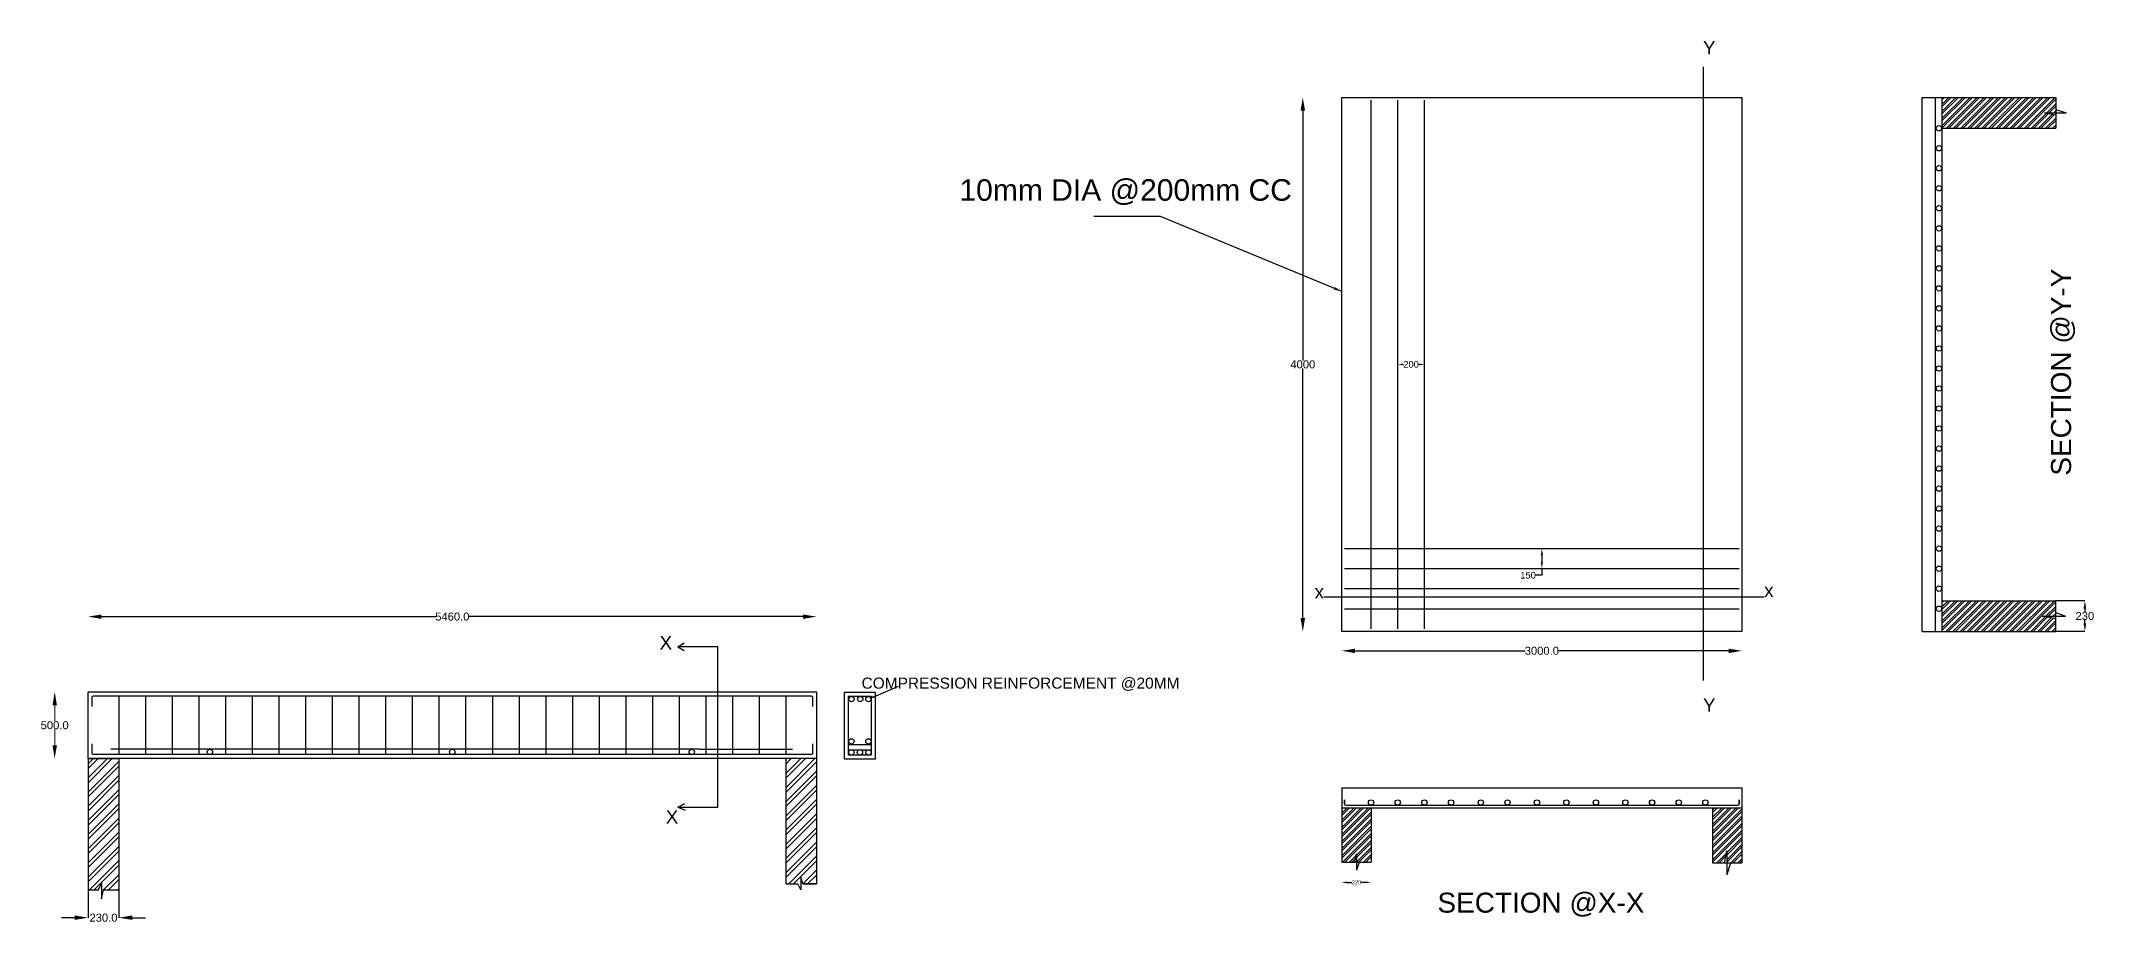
# Model space of a CAD drawing. Header units: millimetres. Extents: x -15359 to 171203, y -161916 to 32466.
# Drawn here: x 95826 to 111216, y 17482 to 24089 of the extents above; entities that cross this region are included whole.
import ezdxf
from ezdxf import colors
from ezdxf.entities.mleader import LeaderData, LeaderLine
from ezdxf.math import Vec2, Vec3

# ---------------------------------------------------------------- set-up
doc = ezdxf.new("R2010")
doc.units = ezdxf.units.MM
doc.header["$MEASUREMENT"] = 0
doc.styles.get("Standard").update_dxf_attribs({"font": 'Arial.ttf'})
doc.dimstyles.get("Standard").update_dxf_attribs({"dimtxt": 0.18, "dimasz": 0.18, "dimexe": 0.18, "dimexo": 0.0625, "dimgap": 0.09, "dimtad": 0, "dimtih": 1, "dimtoh": 1, "dimzin": 0, "dimdsep": 46, "dimtxsty": 'Standard', "dimcen": 0.09, "dimadec": 0, "dimazin": 0, "dimtfac": 1, "dimtofl": 0, "dimtmove": 0, "dimatfit": 3, "dimfxl": 0, "dimtolj": 1, "dimtzin": 0, "dimarcsym": 0})

# ---------------------------------------------------------------- blocks, each defined once
blk = doc.blocks.new('*D128')
at = {"color": 0, "lineweight": -2}
for p, q in [((105577, 19521), (105577, 19520)), ((105677, 19521), (106952, 19521)), ((108477, 19521), (107201, 19521)), ((108577, 19521), (108577, 19521))]:
    blk.add_line(p, q, dxfattribs=at)
at = {"color": 0}
for points in [[(105677, 19537), (105677, 19504), (105577, 19521)], [(108477, 19537), (108477, 19504), (108577, 19521)]]:
    blk.add_solid(points, dxfattribs=at)
at = {"layer": 'Defpoints', "color": 0}
for p in [(105577, 19521), (108577, 19521), (108577, 19521)]:
    blk.add_point(p, dxfattribs=at)
at = {"color": 0, "insert": (107077, 19521), "char_height": 60, "attachment_point": 5}
blk.add_mtext('\\A1;3000.0', dxfattribs=at)
blk = doc.blocks.new('*D129')
at = {"color": 0, "lineweight": -2}
for p, q in [((105285, 23667), (105285, 23667)), ((105285, 19667), (105285, 19667))]:
    blk.add_line(p, q, dxfattribs=at)
at = {"color": 0, "lineweight": -3}
for p, q in [((105285, 23567), (105285, 21697)), ((105285, 19767), (105285, 21636))]:
    blk.add_line(p, q, dxfattribs=at)
at = {"color": 0}
for points in [[(105268, 23567), (105302, 23567), (105285, 23667)], [(105268, 19767), (105302, 19767), (105285, 19667)]]:
    blk.add_solid(points, dxfattribs=at)
at = {"layer": 'Defpoints', "color": 0}
for p in [(105285, 23667), (105285, 19667), (105285, 19667)]:
    blk.add_point(p, dxfattribs=at)
at = {"color": 0, "insert": (105285, 21667), "char_height": 60, "attachment_point": 5}
blk.add_mtext('\\A1;4000', dxfattribs=at)
blk = doc.blocks.new('*D130')
at = {"color": 0, "lineweight": -2}
for p, q in [((96279, 19777), (98785, 19777)), ((101539, 19777), (99034, 19777))]:
    blk.add_line(p, q, dxfattribs=at)
at = {"color": 0}
for points in [[(96279, 19793), (96279, 19760), (96179, 19777)], [(101539, 19793), (101539, 19760), (101639, 19777)]]:
    blk.add_solid(points, dxfattribs=at)
at = {"layer": 'Defpoints', "color": 0}
for p in [(96179, 19777), (101639, 19777), (101639, 19777)]:
    blk.add_point(p, dxfattribs=at)
at = {"color": 0, "insert": (98909, 19777), "char_height": 60, "attachment_point": 5}
blk.add_mtext('\\A1;5460.0', dxfattribs=at)
blk = doc.blocks.new('*D131')
at = {"color": 0, "lineweight": -2}
for p, q in [((95928, 19213), (95928, 19213)), ((95928, 18713), (95928, 18713))]:
    blk.add_line(p, q, dxfattribs=at)
at = {"color": 0, "lineweight": 15}
for p, q in [((95928, 19113), (95928, 18994)), ((95928, 18813), (95928, 18932))]:
    blk.add_line(p, q, dxfattribs=at)
at = {"color": 0}
for points in [[(95912, 19113), (95945, 19113), (95928, 19213)], [(95912, 18813), (95945, 18813), (95928, 18713)]]:
    blk.add_solid(points, dxfattribs=at)
at = {"layer": 'Defpoints', "color": 0}
for p in [(95928, 19213), (95928, 18713), (95928, 18713)]:
    blk.add_point(p, dxfattribs=at)
at = {"color": 0, "insert": (95928, 18963), "char_height": 60, "attachment_point": 5}
blk.add_mtext('\\A1;500.0', dxfattribs=at)
blk = doc.blocks.new('*D171')
at = {"color": 0, "lineweight": -2}
for p, q in [((96179, 17730), (96179, 17521)), ((96409, 17730), (96409, 17521)), ((96079, 17521), (95979, 17521)), ((96509, 17521), (96609, 17521))]:
    blk.add_line(p, q, dxfattribs=at)
at = {"color": 0}
for points in [[(96079, 17538), (96079, 17505), (96179, 17521)], [(96509, 17538), (96509, 17505), (96409, 17521)]]:
    blk.add_solid(points, dxfattribs=at)
at = {"layer": 'Defpoints', "color": 0}
for p in [(96179, 17730), (96409, 17730), (96409, 17521)]:
    blk.add_point(p, dxfattribs=at)
at = {"color": 0, "insert": (96294, 17521), "char_height": 60, "attachment_point": 5}
blk.add_mtext('\\A1;230.0', dxfattribs=at)
blk = doc.blocks.new('*D172')
at = {"color": 0, "lineweight": -2}
for p, q in [((110929, 19897), (111148, 19897)), ((111148, 19837), (111148, 19812)), ((111148, 19727), (111148, 19751)), ((110929, 19667), (111148, 19667))]:
    blk.add_line(p, q, dxfattribs=at)
at = {"color": 0}
for points in [[(111138, 19837), (111158, 19837), (111148, 19897)], [(111138, 19727), (111158, 19727), (111148, 19667)]]:
    blk.add_solid(points, dxfattribs=at)
at = {"layer": 'Defpoints', "color": 0}
for p in [(110929, 19897), (110929, 19667), (111148, 19667)]:
    blk.add_point(p, dxfattribs=at)
at = {"color": 0, "insert": (111148, 19782), "char_height": 60, "attachment_point": 5}
blk.add_mtext('\\A1;230', dxfattribs=at)
blk = doc.blocks.new('*D173')
at = {"color": 0, "lineweight": -2}
for p, q in [((105997, 20287), (105997, 21667)), ((106037, 21667), (106041, 21667)), ((106157, 21667), (106153, 21667)), ((106197, 20287), (106197, 21667))]:
    blk.add_line(p, q, dxfattribs=at)
at = {"color": 0}
for points in [[(106037, 21673), (106037, 21660), (105997, 21667)], [(106157, 21673), (106157, 21660), (106197, 21667)]]:
    blk.add_solid(points, dxfattribs=at)
at = {"layer": 'Defpoints', "color": 0}
for p in [(106197, 21667), (105997, 20287), (106197, 20287)]:
    blk.add_point(p, dxfattribs=at)
at = {"color": 0, "insert": (106097, 21667), "char_height": 50, "attachment_point": 5}
blk.add_mtext('\\A1;200', dxfattribs=at)
blk = doc.blocks.new('*D174')
at = {"color": 0, "lineweight": -2}
for p, q in [((106197, 20287), (107077, 20287)), ((107077, 20237), (107077, 20187)), ((106197, 20137), (107077, 20137)), ((107077, 20087), (107027, 20087)), ((107077, 20137), (107077, 20087))]:
    blk.add_line(p, q, dxfattribs=at)
at = {"color": 0}
for points in [[(107069, 20237), (107085, 20237), (107077, 20287)], [(107069, 20187), (107085, 20187), (107077, 20137)]]:
    blk.add_solid(points, dxfattribs=at)
at = {"layer": 'Defpoints', "color": 0}
for p in [(106197, 20287), (106197, 20137), (107077, 20137)]:
    blk.add_point(p, dxfattribs=at)
at = {"color": 0, "insert": (106974, 20087), "char_height": 50, "attachment_point": 5}
blk.add_mtext('\\A1;150', dxfattribs=at)
blk = doc.blocks.new('*D127')
at = {"color": 0, "lineweight": -2}
for p, q in [((105576, 17786), (105576, 17786)), ((105616, 17786), (105653, 17786)), ((105757, 17786), (105720, 17786)), ((105797, 17786), (105797, 17786))]:
    blk.add_line(p, q, dxfattribs=at)
at = {"color": 0}
for points in [[(105616, 17792), (105616, 17779), (105576, 17786)], [(105757, 17792), (105757, 17779), (105797, 17786)]]:
    blk.add_solid(points, dxfattribs=at)
at = {"layer": 'Defpoints', "color": 0}
for p in [(105576, 17786), (105797, 17786), (105797, 17786)]:
    blk.add_point(p, dxfattribs=at)
at = {"color": 0, "insert": (105687, 17786), "char_height": 30, "attachment_point": 5}
blk.add_mtext('\\A1;220', dxfattribs=at)

msp = doc.modelspace()

# ---------------------------------------------------------------- hatches: boundary and pattern name
h = msp.add_hatch()
h.set_pattern_fill('ANSI32', color=256, scale=100)
h.set_pattern_definition([(45, (92307.4, 18891.294), (-26.516504, 26.516504), []), (45, (92325.076, 18891.294), (-26.516504, 26.516504), [])])
h.paths.add_polyline_path([(110831.42007, 19779.28277), (110929.34828, 19779.28277), (110929.34828, 19896.55555), (110079.34828, 19896.55555), (110079.34828, 19666.55555), (110929.34828, 19666.55555), (110929.34828, 19760.51246)])
h.paths.add_polyline_path([(110929.34828, 23533.56584), (110846.38413, 23551.27596), (110929.34828, 23551.27596), (110929.34828, 23666.55555), (110079.34828, 23666.55555), (110079.34828, 23436.55555), (110929.34828, 23436.55555)])
h = msp.add_hatch()
h.set_pattern_fill('ANSI32', color=256, scale=200)
h.set_pattern_definition([(45, (91729.33, 18891.294), (-53.033, 53.033), []), (45, (91764.68, 18891.294), (-53.033, 53.033), [])])
h.paths.add_polyline_path([(96409.07057, 18712.94892), (96179.07057, 18712.94892), (96179.07057, 17729.70025), (96409.07057, 17729.70025), (96409.07057, 17732.90443)])
h.paths.add_polyline_path([(101639.07057, 18712.94892), (101409.07057, 18712.94892), (101409.07057, 17774.33189), (101639.07057, 17774.33189)])
h = msp.add_hatch()
h.set_pattern_fill('ANSI32', color=256, scale=100)
h.set_pattern_definition([(45, (91729.326, 18404.205), (-26.516504, 26.516504), []), (45, (91747.004, 18404.205), (-26.516504, 26.516504), [])])
h.paths.add_polyline_path([(108463.34729, 18022.39055), (108463.34729, 17933.538), (108576.85836, 17933.538), (108576.85836, 18344.62858), (108356.85836, 18344.62858), (108356.85836, 17933.538), (108447.21136, 17933.538)])
h.paths.add_polyline_path([(105687.99051, 18000.85196), (105687.99051, 17937.53941), (105796.85836, 17937.53941), (105796.85836, 18344.62858), (105576.85836, 18344.62858), (105576.85836, 17937.53941), (105674.3777, 17937.53941)])

# ---------------------------------------------------------------- linework, layer by layer
for p, q in [((108285.45917, 23895.93733), (108285.45917, 19297.8836)), ((105796.85836, 19686.55555), (105796.85836, 23646.55555)), ((105996.85836, 19686.55555), (105996.85836, 23646.55555)), ((106196.85836, 19686.55555), (106196.85836, 23646.55555)), ((109929.34828, 19666.55555), (109929.34828, 23666.55555)), ((109929.34828, 23666.55555), (110929.34828, 23666.55555)), ((110027.96425, 19666.55555), (110027.96425, 23666.55555)), ((110079.34828, 19666.55555), (110079.34828, 23666.55555)), ((110929.34828, 23533.56584), (110846.38413, 23551.27596)), ((110846.38413, 23551.27596), (111008.08951, 23551.27596)), ((110929.34828, 23666.55555), (110929.34828, 23436.55555)), ((110929.34828, 23576.73425), (111008.08951, 23551.27596)), ((110079.34828, 23436.55555), (110929.34828, 23436.55555)), ((105596.85836, 20286.55555), (108556.85836, 20286.55555)), ((105596.85836, 20136.55555), (108556.85836, 20136.55555)), ((105443.2896, 19924.22851), (108744.47257, 19924.22851)), ((105596.85836, 19986.55555), (108556.85836, 19986.55555)), ((110079.34828, 19896.55555), (110929.34828, 19896.55555)), ((110929.34828, 19666.55555), (110929.34828, 19896.55555)), ((110929.34828, 19896.55555), (110929.34828, 19896.55555)), ((110929.34828, 19896.55555), (110929.34828, 19896.55555)), ((110929.34828, 19896.55555), (110929.34828, 19896.55555)), ((110929.34828, 19896.55555), (110929.34828, 19896.55555)), ((110929.34828, 19896.55555), (110929.34828, 19896.55555)), ((110929.34828, 19896.55555), (110929.34828, 19896.55555)), ((105596.85836, 19836.55555), (108556.85836, 19836.55555)), ((110929.34828, 19760.51246), (110831.42007, 19779.28277)), ((110831.42007, 19779.28277), (111002.51604, 19779.28277)), ((110929.34828, 19807.43823), (111002.51604, 19779.28277)), ((100598.56799, 19550.00261), (100647.78168, 19579.58177)), ((100598.56799, 19550.00261), (100646.10029, 19524.13092)), ((109929.34828, 19666.55555), (110929.34828, 19666.55555)), ((96409.07057, 19182.94892), (96409.07057, 18742.94892)), ((96609.07057, 19182.94892), (96609.07057, 18742.94892)), ((96809.07057, 19182.94892), (96809.07057, 18742.94892)), ((97009.07057, 19182.94892), (97009.07057, 18742.94892)), ((97209.07057, 19182.94892), (97209.07057, 18742.94892)), ((97409.07057, 19182.94892), (97409.07057, 18742.94892)), ((97609.07057, 19182.94892), (97609.07057, 18742.94892)), ((97809.07057, 19182.94892), (97809.07057, 18742.94892)), ((98009.07057, 19182.94892), (98009.07057, 18742.94892)), ((98209.07057, 19182.94892), (98209.07057, 18742.94892)), ((98409.07057, 19182.94892), (98409.07057, 18742.94892)), ((98609.07057, 19182.94892), (98609.07057, 18742.94892)), ((98809.07057, 19182.94892), (98809.07057, 18742.94892)), ((99009.07057, 19182.94892), (99009.07057, 18742.94892)), ((99209.07057, 19182.94892), (99209.07057, 18742.94892)), ((99409.07057, 19182.94892), (99409.07057, 18742.94892)), ((99609.07057, 19182.94892), (99609.07057, 18742.94892)), ((99809.07057, 19182.94892), (99809.07057, 18742.94892)), ((100009.07057, 19182.94892), (100009.07057, 18742.94892)), ((100209.07057, 19182.94892), (100209.07057, 18742.94892)), ((100409.07057, 19182.94892), (100409.07057, 18742.94892)), ((100609.07057, 19182.94892), (100609.07057, 18742.94892)), ((100809.07057, 19182.94892), (100809.07057, 18742.94892)), ((101009.07057, 19182.94892), (101009.07057, 18742.94892)), ((101209.07057, 19182.94892), (101209.07057, 18742.94892)), ((101409.07057, 19182.94892), (101409.07057, 18742.94892)), ((97092.04826, 18782.94892), (96349.67457, 18782.94892)), ((100762.5667, 18782.94892), (97092.04826, 18782.94892)), ((100762.5667, 18782.94892), (101459.54909, 18782.94892)), ((101879.89013, 18820.16686), (102049.89013, 18820.16686)), ((101879.89013, 18740.16686), (101879.89013, 18780.16686)), ((101879.89013, 18780.16686), (102049.89013, 18780.16686)), ((96179.07057, 18712.94892), (96179.07057, 17729.70025)), ((96179.07057, 18712.94892), (96409.07057, 18712.94892)), ((96409.07057, 18712.94892), (96409.07057, 17732.90443)), ((101639.07057, 18712.94892), (101409.07057, 18712.94892)), ((101409.07057, 18712.94892), (101409.07057, 18712.94892)), ((101409.07057, 18712.94892), (101409.07057, 17774.33189)), ((101639.07057, 18712.94892), (101639.07057, 17774.33189)), ((101879.89013, 18740.16686), (101879.89013, 18770.16686)), ((101879.89013, 18740.16686), (101879.89013, 18760.16686)), ((105576.85836, 18494.62858), (105576.85836, 18494.62858)), ((105576.85836, 18494.62858), (108576.85836, 18494.62858)), ((105576.85836, 18494.62858), (105576.85836, 17937.53941)), ((108576.85836, 18494.62858), (108576.85836, 17933.538)), ((100598.56799, 18350.00261), (100652.82594, 18376.46646)), ((100598.56799, 18350.00261), (100654.50732, 18327.73693)), ((105576.85836, 18364.62858), (105576.85836, 18364.62858)), ((105576.85836, 18364.62858), (105576.85836, 18364.62858)), ((105576.85836, 18364.62858), (105576.85836, 18364.62858)), ((105576.85836, 18364.62858), (105576.85836, 18364.62858)), ((105576.85836, 18364.62858), (105576.85836, 18364.62858)), ((105576.85836, 18344.62858), (108576.85836, 18344.62858)), ((105596.85836, 18404.62858), (105596.85836, 18374.62858)), ((105596.85836, 18374.62858), (105596.85836, 18404.62858)), ((105606.85836, 18364.62858), (108546.85836, 18364.62858)), ((105796.85836, 18344.62858), (105796.85836, 17937.53941)), ((108356.85836, 18344.62858), (108356.85836, 17933.538)), ((108556.85836, 18404.62858), (108556.85836, 18374.62858)), ((108556.85836, 18374.62858), (108556.85836, 18404.62858)), ((108556.85836, 18404.62858), (108556.85836, 18404.62858)), ((108447.21136, 17933.538), (108463.34729, 18022.39055)), ((108463.34729, 18022.39055), (108463.34729, 17842.04322)), ((105576.85836, 17937.53941), (105796.85836, 17937.53941)), ((105576.85836, 17937.53941), (105576.85836, 17937.53941)), ((105576.85836, 17937.53941), (105576.85836, 17937.53941)), ((105576.85836, 17937.53941), (105576.85836, 17937.53941)), ((105576.85836, 17937.53941), (105576.85836, 17937.53941)), ((105576.85836, 17937.53941), (105576.85836, 17937.53941)), ((105576.85836, 17937.53941), (105576.85836, 17937.53941)), ((105674.3777, 17937.53941), (105687.99051, 18000.85196)), ((105687.99051, 18000.85196), (105687.99051, 17877.61277)), ((105707.20857, 17937.53941), (105687.99051, 17877.61277)), ((105796.85836, 17937.53941), (105796.85836, 17937.53941)), ((105796.85836, 17937.53941), (105796.85836, 17937.53941)), ((108356.85836, 17933.538), (108576.85836, 17933.538)), ((108491.21847, 17933.538), (108463.34729, 17842.04322)), ((96179.07057, 17729.70025), (96257.42264, 17729.70025)), ((96179.07057, 17729.70025), (96257.42264, 17729.70025)), ((96257.42264, 17729.70025), (96279.15821, 17779.18779)), ((96279.15821, 17779.18779), (96279.15821, 17661.89124)), ((96279.15821, 17661.89124), (96294.07057, 17729.70025)), ((96294.07057, 17729.70025), (96409.07057, 17729.70025)), ((96409.07057, 17732.90443), (96409.07057, 17729.70025)), ((101409.07057, 17774.33189), (101498.86159, 17774.33189)), ((101409.07057, 17774.33189), (101498.86159, 17774.33189)), ((101409.07057, 17774.33189), (101498.86159, 17774.33189)), ((101409.07057, 17774.33189), (101498.86159, 17774.33189)), ((101409.07057, 17774.33189), (101498.86159, 17774.33189)), ((101409.07057, 17774.33189), (101498.86159, 17774.33189)), ((101409.07057, 17774.33189), (101498.86159, 17774.33189)), ((101521.4903, 17728.96645), (101498.86159, 17774.33189)), ((101536.55145, 17774.33189), (101521.4903, 17824.91945)), ((101521.4903, 17824.91945), (101521.4903, 17728.96645)), ((101524.86592, 17774.33189), (101524.86592, 17774.33189)), ((101536.55145, 17774.33189), (101639.07057, 17774.33189)), ((101639.07057, 17774.33189), (101536.55145, 17774.33189))]:
    msp.add_line(p, q)
for points in [[(105576.85836, 23666.55555), (108576.85836, 23666.55555), (108576.85836, 19666.55555), (105576.85836, 19666.55555)], [(96179.07057, 19212.94892), (101639.07057, 19212.94892), (101639.07057, 18712.94892), (96179.07057, 18712.94892)], [(101849.89013, 19210.16686), (102079.89013, 19210.16686), (102079.89013, 18710.16686), (101849.89013, 18710.16686)], [(101879.89013, 19180.16686), (102049.89013, 19180.16686), (102049.89013, 18740.16686), (101879.89013, 18740.16686)]]:
    msp.add_lwpolyline(points, close=True)
msp.add_lwpolyline([(100598.56799, 18350.00261), (100898.56799, 18350.00261), (100898.56799, 19550.00261), (100598.56799, 19550.00261)])
for points in [[(96209.07057, 19102.94892), (96209.07057, 19172.94892, -0.4142135624), (96219.07057, 19182.94892), (101599.07057, 19182.94892, -0.4142135624), (101609.07057, 19172.94892), (101609.07057, 19102.94892)], [(101609.07057, 18822.94892), (101609.07057, 18752.94892, -0.4142135624), (101599.07057, 18742.94892), (96219.07057, 18742.94892, -0.4142135624), (96209.07057, 18752.94892), (96209.07057, 18822.94892)]]:
    msp.add_lwpolyline(points, format="xyb")
for centre in [(110054.21991, 23436.3069), (110054.21991, 23286.3069), (110054.21991, 23136.3069), (110054.21991, 22986.3069), (110054.21991, 22836.3069), (110054.21991, 22686.3069), (110054.21991, 22536.3069), (110054.21991, 22386.3069), (110054.21991, 22236.3069), (110054.21991, 22086.3069), (110054.21991, 21936.3069), (110054.21991, 21786.3069), (110054.21991, 21636.3069), (110054.21991, 21486.3069), (110054.21991, 21336.3069), (110054.21991, 21186.3069), (110054.21991, 21036.3069), (110054.21991, 20886.3069), (110054.21991, 20736.3069), (110054.21991, 20586.3069), (110054.21991, 20436.3069), (110054.21991, 20286.3069), (110054.21991, 20136.3069), (110054.21991, 19986.3069), (110054.21991, 19836.3069), (101901.93775, 19159.11286), (101967.54587, 19159.11286), (102028.68855, 19159.11286), (97092.04826, 18762.94892), (98909.07057, 18762.94892), (100704.09908, 18762.94892), (101900.97575, 18842.43503), (101900.97575, 18760.16686), (101964.89013, 18760.16686), (102028.5247, 18842.43503), (102028.5247, 18760.16686), (105796.85836, 18384.62858), (105996.85836, 18384.62858), (105996.85836, 18384.62858), (106196.85836, 18384.62858), (106196.85836, 18384.62858), (106196.85836, 18384.62858), (106196.85836, 18384.62858), (106396.85836, 18384.62858), (106396.85836, 18384.62858), (106396.85836, 18384.62858), (106619.38553, 18384.62858), (106619.38553, 18384.62858), (106819.38553, 18384.62858), (106819.38553, 18384.62858), (107040.40189, 18384.62858), (107261.41825, 18384.62858), (107482.43461, 18384.62858), (107703.45097, 18384.62858), (107903.45097, 18384.62858), (107903.45097, 18384.62858), (107903.91528, 18384.62858), (108103.45097, 18384.62858), (108303.45097, 18384.62858)]:
    msp.add_circle(centre, 20)
for centre, start, end in [((105606.85836, 18374.62858), 180, 270), ((108546.85836, 18374.62858), 270, 0)]:
    msp.add_arc(centre, 10, start, end)

# ---------------------------------------------------------------- texts
for s, height, p in [('Y', 100, (108285.45917, 23989.39371)), ('10mm DIA @200mm CC', 161.1657344, (102710.68232, 22893.17067)), ('x', 100, (108744.47257, 19924.22851)), ('X', 102.89906, (100461.85346, 19529.40869)), ('COMPRESSION REINFORCEMENT @20MM', 82.9340004, (101977.0292, 19237.25354)), ('Y', 100, (108285.45917, 19064.24266)), ('X', 100, (100509.89572, 18226.27958)), ('SECTION @X-X', 150, (106294.50678, 17558.87593))]:
    msp.add_text(s, height=height).set_placement(p)
for s, height, rotation, p in [('SECTION @Y-Y', 150, 90, (111044.54935, 20833.1047)), ('x', 100, 180, (105443.2896, 19991.82385))]:
    msp.add_text(s, height=height, rotation=rotation).set_placement(p)

# ---------------------------------------------------------------- dimensions: what is measured, and where the dimension line sits
for base, p1, p2, override, picture, middle in [((105284.92693, 19666.55555), (105284.92693, 23666.55555), (105284.92693, 19666.55555), {"dimtxt": 60, "dimasz": 100, "dimdec": 0, "dimlwd": 65533}, '*D129', (105284.92693, 21666.55555)), ((107076.85836, 20136.55555), (106196.85836, 20286.55555), (106196.85836, 20136.55555), {"dimtxt": 50, "dimasz": 50, "dimdec": 0}, '*D174', (106973.97163, 20086.55555)), ((111147.85778, 19666.55555), (110929.34828, 19896.55555), (110929.34828, 19666.55555), {"dimtxt": 60, "dimasz": 60, "dimdec": 0}, '*D172', (111147.85778, 19781.55555)), ((95928.18751, 18712.94892), (95928.18751, 19212.94892), (95928.18751, 18712.94892), {"dimtxt": 60, "dimasz": 100, "dimdec": 1, "dimlwd": 15}, '*D131', (95928.18751, 18962.94892))]:
    dim = msp.add_linear_dim(base=base, p1=p1, p2=p2, angle=90, dimstyle='Standard', override=override)
    dim.commit()
    dim.dimension.update_dxf_attribs({"geometry": picture, "text_midpoint": middle})
for base, p1, p2, override, picture, middle in [((106196.85836, 21666.55555), (105996.85836, 20286.55555), (106196.85836, 20286.55555), {"dimtxt": 50, "dimasz": 40, "dimdec": 0}, '*D173', (106096.85836, 21666.55555)), ((101639.07057, 19776.55799), (96179.07057, 19776.55799), (101639.07057, 19776.55799), {"dimtxt": 60, "dimasz": 100, "dimexe": 20, "dimexo": 20, "dimdec": 1}, '*D130', (98909.07057, 19776.55799)), ((108576.85836, 19520.59421), (105576.85836, 19520.77421), (108576.85836, 19520.59421), {"dimtxt": 60, "dimasz": 100, "dimdec": 1}, '*D128', (107076.85836, 19520.59421)), ((96409.07057, 17521.46817), (96179.07057, 17729.70025), (96409.07057, 17729.70025), {"dimtxt": 60, "dimasz": 100, "dimdec": 1}, '*D171', (96294.07057, 17521.46817)), ((105796.85836, 17785.75846), (105576.49836, 17785.75846), (105796.85836, 17785.75846), {"dimtxt": 30, "dimasz": 40, "dimdec": 0}, '*D127', (105686.67836, 17785.75846))]:
    dim = msp.add_linear_dim(base=base, p1=p1, p2=p2, dimstyle='Standard', override=override)
    dim.commit()
    dim.dimension.update_dxf_attribs({"geometry": picture, "text_midpoint": middle})

# ---------------------------------------------------------------- leaders
msp.add_leader([(105576.85836, 22213.89498), (104217.48564, 22774.73858), (103718.06453, 22774.73858)], dimstyle='Standard', override={"dimasz": 60, "dimgap": 0.09, "dimtad": 0})
ml = msp.add_multileader_mtext('Standard')
ml.set_content('', color=256)
ml.set_leader_properties()
ml.build(insert=Vec2(0, 0))
ml.multileader.update_dxf_attribs({"dogleg_length": 0.36, "arrow_head_size": 45})
ctx = ml.context
ctx.base_point, ctx.char_height, ctx.arrow_head_size, ctx.landing_gap_size, ctx.plane_origin = Vec3(102254.40852, 19256.84294), 0.18, 45, 0.09, Vec3(102028.68855, 19159.11286)
notes = []
notes.append((ctx, [(0, (1, 1, 0), (102254.04852, 19256.84294), (1, 0), 0.36, [(0, [(102028.68855, 19159.11286)], 0, [])])]))
ctx.mtext.insert, ctx.mtext.flow_direction = Vec3(102254.49852, 19256.93294), 5
for ctx, leaders in notes:
    for number, flags, end, landing, length, lines in leaders:
        leader = LeaderData()
        leader.index, (leader.has_last_leader_line, leader.has_dogleg_vector, leader.attachment_direction) = number, flags
        leader.last_leader_point, leader.dogleg_vector, leader.dogleg_length = Vec3(end), Vec3(landing), length
        for number, points, colour, breaks in lines:
            line = LeaderLine()
            line.index, line.vertices, line.color, line.breaks = number, Vec3.list(points), colors.encode_raw_color(colour), breaks
            leader.lines.append(line)
        ctx.leaders.append(leader)

doc.saveas('drawing.dxf')
